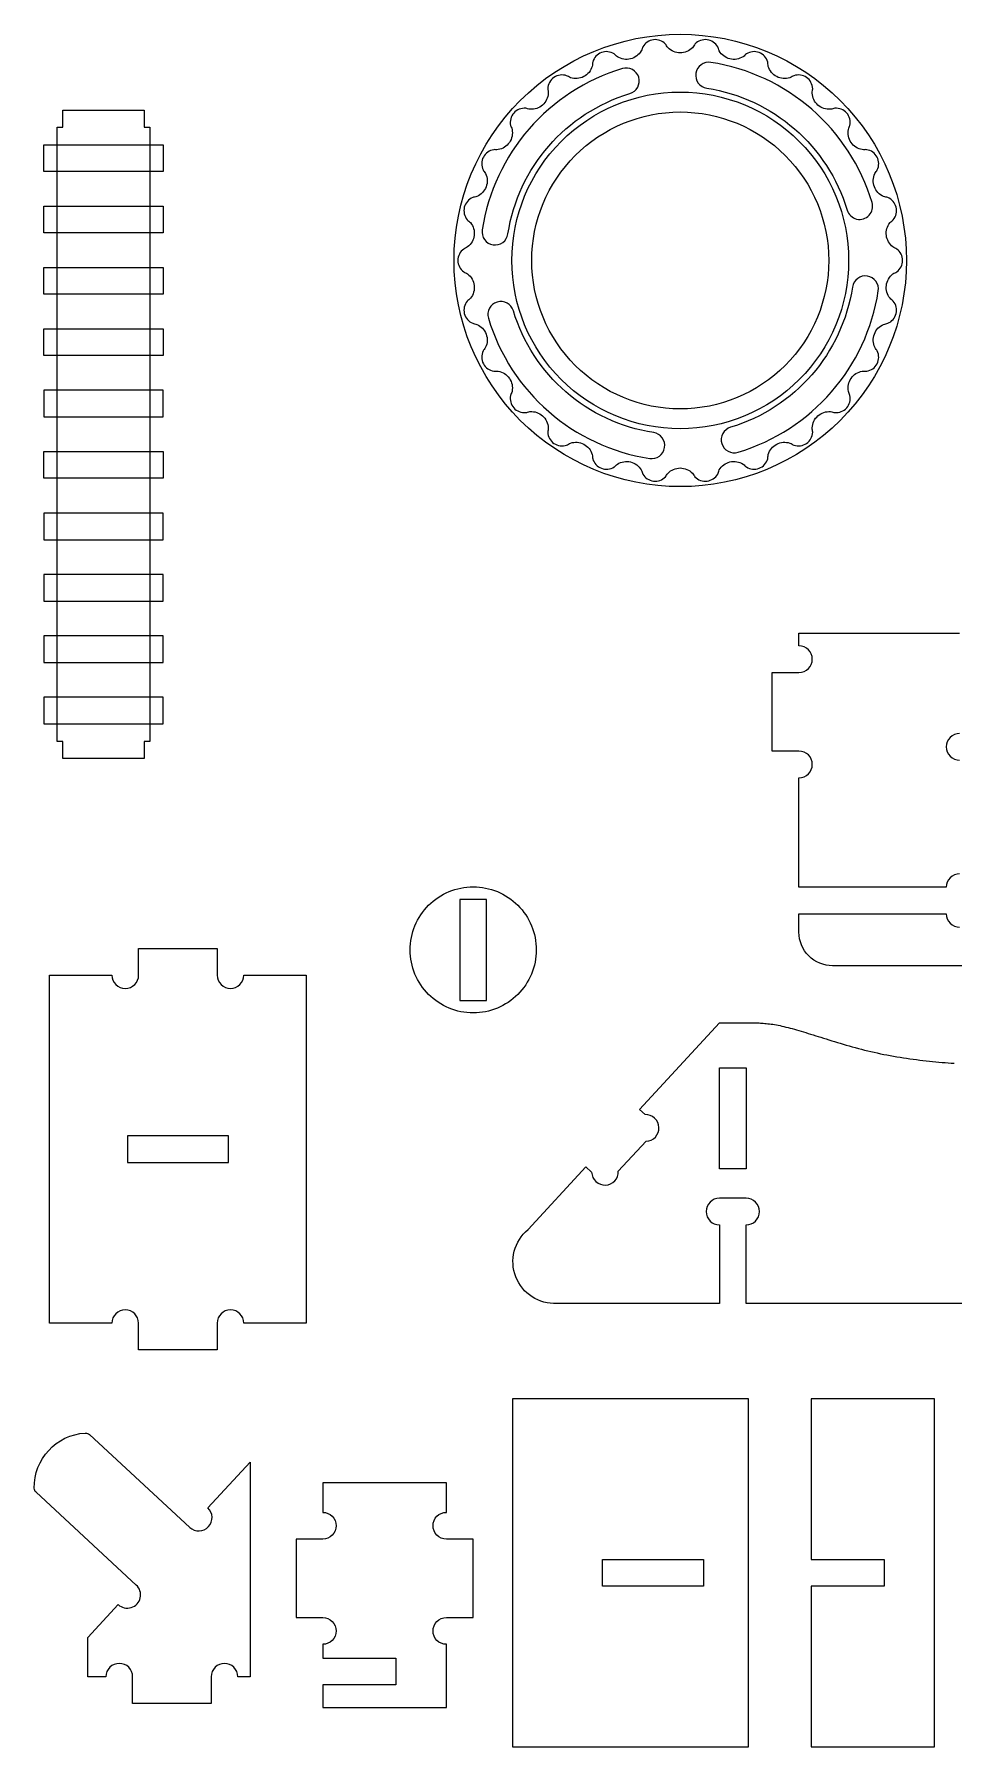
# Model space of a CAD drawing. Extents: x 824.8 to 835.8, y 6.9 to 14.4.
# Drawn here: x 824.814 to 826.966, y 6.927 to 10.936 of the extents above; entities that cross this region are included whole.
import ezdxf

# ---------------------------------------------------------------- set-up
doc = ezdxf.new("R2010")
doc.units = 0
for name, color, linetype in [('EXTERNAL_CUT', 1, 'CONTINUOUS'), ('INTERNAL_CUT', 5, 'CONTINUOUS'), ('KERF_POCKET_CUT_3MM', 6, 'CONTINUOUS'), ('POCKET_CUT_1_1MM', 3, 'CONTINUOUS')]:
    doc.layers.add(name, color=color, linetype=linetype)

msp = doc.modelspace()

# ---------------------------------------------------------------- linework, layer by layer
at = {"layer": 'EXTERNAL_CUT', "flags": 128}
for points in [[(826.5317, 9.9521, -0.203461), (826.5514, 9.9761, -0.203461), (826.5824, 9.9787, -0.0722), (826.5875, 9.9761, 0.068231), (826.5915, 9.9741, 0.239296), (826.6212, 9.9781, 0.239296), (826.6355, 10.0044, 0.068231), (826.635, 10.0089, -0.0722), (826.6344, 10.0146, -0.203461), (826.6478, 10.0426, -0.203461), (826.6772, 10.0525, -0.0722), (826.6828, 10.0513, 0.068231), (826.6872, 10.0502, 0.239296), (826.7151, 10.0613, 0.239296), (826.7226, 10.0902, 0.068231), (826.7211, 10.0945, -0.0722), (826.7192, 10.0999, -0.203461), (826.7254, 10.1303, -0.203461), (826.7517, 10.147, -0.0722), (826.7574, 10.1471, 0.068231), (826.7619, 10.1471, 0.239296), (826.7863, 10.1645, 0.239296), (826.7867, 10.1945, 0.068231), (826.7842, 10.1982, -0.0722), (826.7811, 10.203, -0.203461), (826.7799, 10.234, -0.203461), (826.8014, 10.2565, -0.0722), (826.8069, 10.258, 0.068231), (826.8113, 10.2591, 0.239296), (826.8308, 10.2818, 0.239296), (826.824, 10.311, 0.068231), (826.8207, 10.314, -0.0722), (826.8165, 10.3179, -0.203461), (826.8079, 10.3478, -0.203461), (826.8234, 10.3747, -0.0722), (826.8284, 10.3775, 0.068231), (826.8324, 10.3796, 0.239296), (826.8459, 10.4063, 0.239296), (826.8324, 10.433, 0.068231), (826.8284, 10.4352, -0.0722), (826.8234, 10.4379, -0.203461), (826.8079, 10.4649, -0.203461), (826.8165, 10.4948, -0.0722), (826.8207, 10.4986, 0.068231), (826.824, 10.5017, 0.239296), (826.8308, 10.5308, 0.239296), (826.8113, 10.5535, 0.068231), (826.8069, 10.5547, -0.0722), (826.8014, 10.5561, -0.203461), (826.7799, 10.5786, -0.203461), (826.7811, 10.6097, -0.0722), (826.7842, 10.6144, 0.068231), (826.7867, 10.6182, 0.239296), (826.7863, 10.6481, 0.239296), (826.7619, 10.6655, 0.068231), (826.7574, 10.6655, -0.0722), (826.7517, 10.6657, -0.203461), (826.7254, 10.6823, -0.203461), (826.7192, 10.7128, -0.0722), (826.7211, 10.7181, 0.068231), (826.7226, 10.7224, 0.239296), (826.7151, 10.7514, 0.239296), (826.6872, 10.7624, 0.068231), (826.6828, 10.7614, -0.0722), (826.6772, 10.7601, -0.203461), (826.6478, 10.77, -0.203461), (826.6344, 10.7981, -0.0722), (826.635, 10.8037, 0.068231), (826.6355, 10.8082, 0.239296), (826.6212, 10.8346, 0.239296), (826.5915, 10.8386, 0.068231), (826.5875, 10.8365, -0.0722), (826.5824, 10.834, -0.203461), (826.5514, 10.8365, -0.203461), (826.5317, 10.8606, -0.0722), (826.5309, 10.8662, 0.068231), (826.5303, 10.8707, 0.239296), (826.5101, 10.8929, 0.239296), (826.4803, 10.8896, 0.068231), (826.4769, 10.8867, -0.0722), (826.4726, 10.883, -0.203461), (826.4419, 10.8781, -0.203461), (826.417, 10.8967, -0.0722), (826.4148, 10.902, 0.068231), (826.4132, 10.9062, 0.239296), (826.3883, 10.9229, 0.239296), (826.3601, 10.9126, 0.068231), (826.3575, 10.9089, -0.0722), (826.3542, 10.9043, -0.203461), (826.3256, 10.8922, -0.203461), (826.297, 10.9043, -0.0722), (826.2936, 10.9089, 0.068231), (826.291, 10.9126, 0.239296), (826.2629, 10.9229, 0.239296), (826.238, 10.9062, 0.068231), (826.2363, 10.902, -0.0722), (826.2342, 10.8967, -0.203461), (826.2093, 10.8781, -0.203461), (826.1786, 10.883, -0.0722), (826.1743, 10.8867, 0.068231), (826.1709, 10.8896, 0.239296), (826.1411, 10.8929, 0.239296), (826.1209, 10.8707, 0.068231), (826.1203, 10.8662, -0.0722), (826.1195, 10.8606, -0.203461), (826.0998, 10.8365, -0.203461), (826.0688, 10.834, -0.0722), (826.0637, 10.8365, 0.068231), (826.0597, 10.8386, 0.239296), (826.03, 10.8346, 0.239296), (826.0157, 10.8082, 0.068231), (826.0162, 10.8037, -0.0722), (826.0168, 10.7981, -0.203461), (826.0034, 10.77, -0.203461), (825.9739, 10.7601, -0.0722), (825.9684, 10.7614, 0.068231), (825.964, 10.7624, 0.239296), (825.9361, 10.7514, 0.239296), (825.9285, 10.7224, 0.068231), (825.9301, 10.7181, -0.0722), (825.932, 10.7128, -0.203461), (825.9257, 10.6823, -0.203461), (825.8995, 10.6657, -0.0722), (825.8938, 10.6655, 0.068231), (825.8893, 10.6655, 0.239296), (825.8648, 10.6481, 0.239296), (825.8644, 10.6182, 0.068231), (825.8669, 10.6144, -0.0722), (825.8701, 10.6097, -0.203461), (825.8713, 10.5786, -0.203461), (825.8498, 10.5561, -0.0722), (825.8443, 10.5547, 0.068231), (825.8399, 10.5535, 0.239296), (825.8203, 10.5308, 0.239296), (825.8271, 10.5017, 0.068231), (825.8305, 10.4986, -0.0722), (825.8347, 10.4948, -0.203461), (825.8433, 10.4649, -0.203461), (825.8278, 10.4379, -0.0722), (825.8228, 10.4352, 0.068231), (825.8188, 10.433, 0.239296), (825.8052, 10.4063, 0.239296), (825.8188, 10.3796, 0.068231), (825.8228, 10.3775, -0.0722), (825.8278, 10.3747, -0.203461), (825.8433, 10.3478, -0.203461), (825.8347, 10.3179, -0.0722), (825.8305, 10.314, 0.068231), (825.8271, 10.311, 0.239296), (825.8203, 10.2818, 0.239296), (825.8399, 10.2591, 0.068231), (825.8443, 10.258, -0.0722), (825.8498, 10.2565, -0.203461), (825.8713, 10.234, -0.203461), (825.8701, 10.203, -0.0722), (825.8669, 10.1982, 0.068231), (825.8644, 10.1945, 0.239296), (825.8648, 10.1645, 0.239296), (825.8893, 10.1471, 0.068231), (825.8938, 10.1471, -0.0722), (825.8995, 10.147, -0.203461), (825.9257, 10.1303, -0.203461), (825.932, 10.0999, -0.0722), (825.9301, 10.0945, 0.068231), (825.9285, 10.0902, 0.239296), (825.9361, 10.0613, 0.239296), (825.964, 10.0502, 0.068231), (825.9684, 10.0513, -0.0722), (825.9739, 10.0525, -0.203461), (826.0034, 10.0426, -0.203461), (826.0168, 10.0146, -0.0722), (826.0162, 10.0089, 0.068231), (826.0157, 10.0044, 0.239296), (826.03, 9.9781, 0.239296), (826.0597, 9.9741, 0.068231), (826.0637, 9.9761, -0.0722), (826.0688, 9.9787, -0.203461), (826.0998, 9.9761, -0.203461), (826.1195, 9.9521, -0.0722), (826.1203, 9.9464, 0.068231), (826.1209, 9.9419, 0.239296), (826.1411, 9.9198, 0.239296), (826.1709, 9.923, 0.068231), (826.1743, 9.9259, -0.0722), (826.1786, 9.9296, -0.203461), (826.2093, 9.9346, -0.203461), (826.2342, 9.9159, -0.0722), (826.2363, 9.9106, 0.068231), (826.238, 9.9064, 0.239296), (826.2629, 9.8898, 0.239296), (826.291, 9.9, 0.068231), (826.2936, 9.9037, -0.0722), (826.297, 9.9083, -0.203461), (826.3256, 9.9205, -0.203461), (826.3542, 9.9083, -0.0722), (826.3575, 9.9037, 0.068231), (826.3601, 9.9, 0.239296), (826.3883, 9.8898, 0.239296), (826.4132, 9.9064, 0.068231), (826.4148, 9.9106, -0.0722), (826.417, 9.9159, -0.203461), (826.4419, 9.9346, -0.203461), (826.4726, 9.9296, -0.0722), (826.4769, 9.9259, 0.068231), (826.4803, 9.923, 0.239296), (826.5101, 9.9198, 0.239296), (826.5303, 9.9419, 0.068231), (826.5309, 9.9464, -0.0722), (826.5317, 9.9521)], [(826.6034, 9.1955, 1), (826.6034, 9.2579), (826.541, 9.2579), (826.541, 9.4418), (826.6034, 9.4418, 1), (826.6034, 9.5042), (826.6034, 9.5338), (826.9794, 9.5338)], [(826.9794, 9.2989, 0.414214), (826.9482, 9.2677, 0.414214), (826.9794, 9.2365)], [(826.9794, 8.9705, 0.414214), (826.9482, 8.9393), (826.6034, 8.9393), (826.6034, 9.1955)], [(825.9887, 8.7925, -0.414214), (825.8411, 8.645, -0.414214), (825.6936, 8.7925, -0.414214), (825.8411, 8.9401, -0.414214), (825.9887, 8.7925)], [(827.4179, 8.7554), (826.6822, 8.7554, -0.414214), (826.6034, 8.8342), (826.6034, 8.8769), (826.9482, 8.8769, 0.414214), (826.9794, 8.8457, 0.414214)], [(824.8495, 7.9189), (824.8495, 8.7334), (824.9956, 8.7334, 0.414214), (825.0268, 8.7022, 0.414214), (825.058, 8.7334), (825.058, 8.7958), (825.2419, 8.7958), (825.2419, 8.7334, 0.414214), (825.2731, 8.7022, 0.414214), (825.3043, 8.7334), (825.4504, 8.7334), (825.4504, 7.9189), (825.3043, 7.9189, 1), (825.2419, 7.9189), (825.2419, 7.8565), (825.058, 7.8565), (825.058, 7.9189, 1), (824.9956, 7.9189), (824.8495, 7.9189)], [(826.037, 7.9649, -0.721217), (825.9695, 8.1381), (826.1049, 8.2844), (826.1183, 8.272, 0.414214), (826.1507, 8.242, 0.414214), (826.1807, 8.2744), (826.2457, 8.3446, 0.414214), (826.2757, 8.3769, 0.414214), (826.2433, 8.4069), (826.2299, 8.4193), (826.4173, 8.6217), (826.4912, 8.6217), (826.493, 8.6217), (826.495, 8.6217), (826.4971, 8.6217), (826.4994, 8.6217), (826.5019, 8.6217), (826.5045, 8.6216), (826.5073, 8.6215), (826.5102, 8.6214), (826.5132, 8.6212), (826.5164, 8.621), (826.5197, 8.6208), (826.5232, 8.6205), (826.5267, 8.6202), (826.5304, 8.6198), (826.5342, 8.6193), (826.5381, 8.6188), (826.5421, 8.6183), (826.5463, 8.6176), (826.5505, 8.6169), (826.5548, 8.6161), (826.5592, 8.6152), (826.5637, 8.6142), (826.5683, 8.6131), (826.573, 8.612), (826.5778, 8.6108), (826.5827, 8.6095), (826.5876, 8.6082), (826.5927, 8.6067), (826.5978, 8.6053), (826.6031, 8.6037), (826.6085, 8.6022), (826.6139, 8.6005), (826.6194, 8.5988), (826.6251, 8.5971), (826.6308, 8.5953), (826.6366, 8.5935), (826.6426, 8.5917), (826.6486, 8.5898), (826.6547, 8.5879), (826.6609, 8.5859), (826.6673, 8.584), (826.6737, 8.582), (826.6802, 8.58), (826.6868, 8.578), (826.6935, 8.5759), (826.7002, 8.5739), (826.7071, 8.5719), (826.714, 8.5699), (826.721, 8.5679), (826.7281, 8.5659), (826.7352, 8.564), (826.7424, 8.562), (826.7496, 8.5601), (826.757, 8.5582), (826.7643, 8.5564), (826.7717, 8.5546), (826.7792, 8.5529), (826.7867, 8.5512), (826.7942, 8.5495), (826.8018, 8.548), (826.8094, 8.5465), (826.817, 8.545), (826.8247, 8.5436), (826.8324, 8.5423), (826.8401, 8.5411), (826.8477, 8.5399), (826.8554, 8.5387), (826.8631, 8.5376), (826.8708, 8.5366), (826.8784, 8.5356), (826.886, 8.5347), (826.8936, 8.5338), (826.9012, 8.5329), (826.9087, 8.5321), (826.9162, 8.5314), (826.9236, 8.5306), (826.9309, 8.53), (826.9382, 8.5293), (826.9454, 8.5287), (826.9526, 8.5282), (826.9596, 8.5276), (826.9666, 8.5271)], [(827.9092, 7.9649), (826.4797, 7.9649), (826.4797, 8.1488, 0.414214), (826.5109, 8.18, 0.414214), (826.4797, 8.2112), (826.4173, 8.2112, 0.414214), (826.3861, 8.18, 0.414214), (826.4173, 8.1488), (826.4173, 7.9649), (826.037, 7.9649)], [(824.9389, 7.0912), (824.9389, 7.1831), (825.0102, 7.2601, 1), (825.0526, 7.3059), (824.818, 7.5231, -0.204302), (824.8138, 7.5325, -0.40213), (824.9333, 7.6616, -0.204302), (824.943, 7.6581), (825.1776, 7.4409, 1), (825.22, 7.4866), (825.3192, 7.5938), (825.3192, 7.0912), (825.2903, 7.0912, 0.414214), (825.2591, 7.1224, 0.414214), (825.2279, 7.0912), (825.2279, 7.0288), (825.044, 7.0288), (825.044, 7.0912, 0.414214), (825.0128, 7.1224, 0.414214), (824.9816, 7.0912), (824.9389, 7.0912)], [(825.4893, 7.0194), (825.7783, 7.0194), (825.7783, 7.1672, -0.414214), (825.7471, 7.1984, -0.414214), (825.7783, 7.2296), (825.8407, 7.2296), (825.8407, 7.4135), (825.7783, 7.4135, -0.414214), (825.7471, 7.4447, -0.414214), (825.7783, 7.4759), (825.7783, 7.5449), (825.4893, 7.5449), (825.4893, 7.4759, -0.414214), (825.5205, 7.4447, -0.414214), (825.4893, 7.4135), (825.4269, 7.4135), (825.4269, 7.2296), (825.4893, 7.2296, -0.414214), (825.5205, 7.1984, -0.414214), (825.4893, 7.1672), (825.4893, 7.1344), (825.6601, 7.1344), (825.6601, 7.072), (825.4893, 7.072), (825.4893, 7.0194)]]:
    msp.add_lwpolyline(points, format="xyb", dxfattribs=at)
for points in [[(825.0714, 9.2407), (824.8809, 9.2407), (824.8809, 9.2801), (824.8678, 9.2801), (824.8678, 10.7186), (824.8809, 10.7186), (824.8809, 10.758), (825.0714, 10.758), (825.0714, 10.7186), (825.0845, 10.7186), (825.0845, 9.2801), (825.0714, 9.2801), (825.0714, 9.2407)], [(825.9332, 6.9273), (826.485, 6.9273), (826.485, 7.7418), (825.9332, 7.7418), (825.9332, 6.9273)], [(826.9209, 6.9273), (826.9209, 7.7418), (826.6319, 7.7418), (826.6319, 7.3658), (826.8026, 7.3658), (826.8026, 7.3034), (826.6319, 7.3034), (826.6319, 6.9273), (826.9209, 6.9273)]]:
    msp.add_lwpolyline(points, dxfattribs=at)
at = {"layer": 'INTERNAL_CUT', "flags": 128}
msp.add_lwpolyline([(826.7197, 10.4063, -0.414214), (826.3256, 10.0122, -0.414214), (825.9315, 10.4063, -0.414214), (826.3256, 10.8004, -0.414214), (826.7197, 10.4063)], format="xyb", dxfattribs=at)
for points in [[(825.8099, 8.6743), (825.8723, 8.6743), (825.8723, 8.9108), (825.8099, 8.9108), (825.8099, 8.6743)], [(826.4173, 8.2802), (826.4173, 8.5167), (826.4797, 8.5167), (826.4797, 8.2802), (826.4173, 8.2802)], [(825.0317, 8.2949), (825.2682, 8.2949), (825.2682, 8.3573), (825.0317, 8.3573), (825.0317, 8.2949)], [(826.1434, 7.3034), (826.1434, 7.3658), (826.3799, 7.3658), (826.3799, 7.3034), (826.1434, 7.3034)]]:
    msp.add_lwpolyline(points, dxfattribs=at)
at = {"layer": 'KERF_POCKET_CUT_3MM', "flags": 128}
for points in [[(825.1157, 10.6144), (824.8366, 10.6144), (824.8366, 10.6768), (825.1157, 10.6768), (825.1157, 10.6144)], [(825.1157, 10.4708), (824.8366, 10.4708), (824.8366, 10.5332), (825.1157, 10.5332), (825.1157, 10.4708)], [(825.1157, 10.3272), (824.8366, 10.3272), (824.8366, 10.3896), (825.1157, 10.3896), (825.1157, 10.3272)], [(825.1157, 10.1836), (824.8366, 10.1836), (824.8366, 10.246), (825.1157, 10.246), (825.1157, 10.1836)], [(825.1157, 10.04), (825.1157, 10.1024), (824.8366, 10.1024), (824.8366, 10.04), (825.1157, 10.04)], [(825.1157, 9.8964), (824.8366, 9.8964), (824.8366, 9.9588), (825.1157, 9.9588), (825.1157, 9.8964)], [(825.1157, 9.7527), (825.1157, 9.8151), (824.8366, 9.8151), (824.8366, 9.7527), (825.1157, 9.7527)], [(825.1157, 9.6091), (825.1157, 9.6715), (824.8366, 9.6715), (824.8366, 9.6091), (825.1157, 9.6091)], [(825.1157, 9.4655), (825.1157, 9.5279), (824.8366, 9.5279), (824.8366, 9.4655), (825.1157, 9.4655)], [(825.1157, 9.3219), (825.1157, 9.3843), (824.8366, 9.3843), (824.8366, 9.3219), (825.1157, 9.3219)]]:
    msp.add_lwpolyline(points, dxfattribs=at)
at = {"layer": 'POCKET_CUT_1_1MM', "flags": 128}
for points in [[(826.855, 10.4063, -0.414214), (826.3256, 9.8769, -0.414214), (825.7962, 10.4063, -0.414214), (826.3256, 10.9357, -0.414214), (826.855, 10.4063)], [(826.3971, 10.8698, 0.414214), (826.3622, 10.8443, 0.414214), (826.3878, 10.8095, -0.288954), (826.7162, 10.524, 1), (826.7746, 10.5416, 0.288954), (826.3971, 10.8698)], [(825.8621, 10.4778, 0.414214), (825.8876, 10.443, 0.414214), (825.9224, 10.4685, -0.288954), (826.2079, 10.7969, 0.414214), (826.2283, 10.8349, 0.414214), (826.1903, 10.8553, 0.288954), (825.8621, 10.4778)], [(826.6731, 10.4063, -0.414214), (826.3256, 10.0588, -0.414214), (825.9781, 10.4063, -0.414214), (826.3256, 10.7538, -0.414214), (826.6731, 10.4063)], [(826.4433, 10.0157, 0.414214), (826.4228, 9.9777, 0.414214), (826.4609, 9.9573, 0.288954), (826.7891, 10.3348, 0.414214), (826.7636, 10.3697, 0.414214), (826.7287, 10.3441, -0.288954), (826.4433, 10.0157)], [(825.935, 10.2886, 1), (825.8766, 10.271, 0.288954), (826.2541, 9.9428, 0.414214), (826.2889, 9.9683, 0.414214), (826.2634, 10.0032, -0.288954), (825.935, 10.2886)]]:
    msp.add_lwpolyline(points, format="xyb", dxfattribs=at)

doc.saveas('drawing.dxf')
